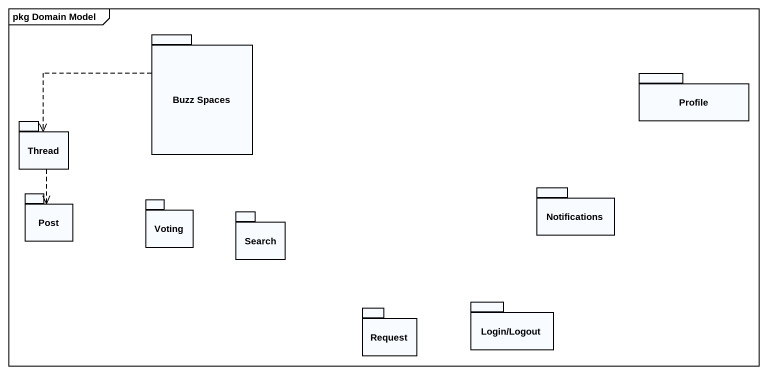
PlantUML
@startuml
mainframe pkg Domain Model
package "Buzz Spaces" as Buzz_Spaces {
}
package Profile {
}
package Thread {
}
package Post {
}
package Voting {
}
package Notifications {
}
package Search {
}
package Request {
}
package "Login/Logout" as Login_Logout {
}
Buzz_Spaces .left.> Thread
Thread ..> Post
@enduml
